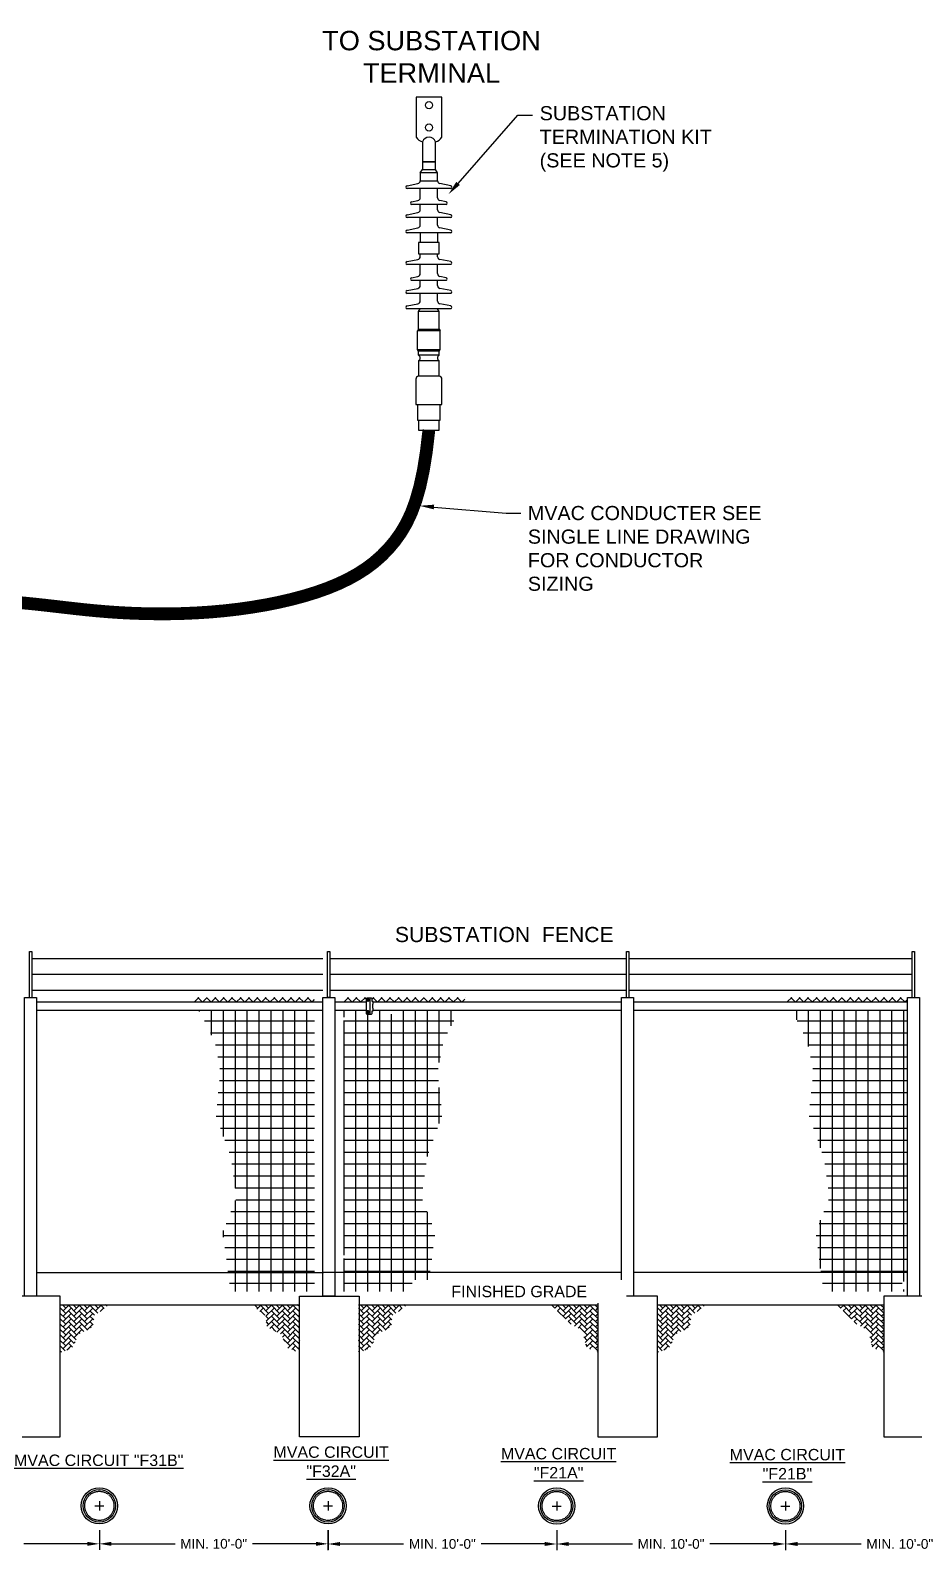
# Model space of a CAD drawing. Header units: feet. Extents: x -19 to 1011, y -11 to 595.
# Drawn here: x 408 to 699, y 91 to 595 of the extents above; entities that cross this region are included whole.
import ezdxf
from ezdxf import colors
from ezdxf.entities.mleader import LeaderData, LeaderLine
from ezdxf.math import Vec2, Vec3

# ---------------------------------------------------------------- set-up
doc = ezdxf.new("R2010")
doc.units = ezdxf.units.FT
doc.header["$MEASUREMENT"] = 0
doc.linetypes.add('CENTER2', pattern=[1.125, 0.75, -0.125, 0.125, -0.125])
doc.linetypes.add('HIDDEN', pattern=[0.375, 0.25, -0.125])
for name, color, linetype in [('8 IN SCH80 PVC CONDUIT', 4, 'Continuous'), ('C-CABL', 3, 'Continuous'), ('C-EQUP', 6, 'Continuous'), ('E-DETL', 7, 'Continuous'), ('G-ANNO-DIMS', 1, 'Continuous'), ('G-ANNO-TEXT', 1, 'Continuous'), ('HATCH', 9, 'Continuous')]:
    doc.layers.add(name, color=color, linetype=linetype)
doc.styles.add('NEI Title', font='arial.ttf', dxfattribs={"height": 0.25})
doc.styles.add('NEI-A', font='arial.ttf')
doc.styles.get("Standard").update_dxf_attribs({"font": 'arial.ttf'})
doc.linetypes.add('FENCELINE', pattern='A,1,-0.2,["X",Standard,S=0.1,R=0,X=-0.05,Y=-0.05],-0.2', length=1.4)
doc.dimstyles.new('NEI-A', dxfattribs={"dimtxt": 0.1, "dimasz": 0.125, "dimexe": 0.0625, "dimexo": 0.0625, "dimgap": 0.0625, "dimtad": 0, "dimtih": 1, "dimtoh": 1, "dimdec": 4, "dimzin": 3, "dimdsep": 46, "dimlunit": 4, "dimtxsty": 'NEI-A', "dimcen": 0, "dimadec": 0, "dimazin": 0, "dimtfac": 0.75, "dimtdec": 4, "dimtofl": 0, "dimtmove": 0, "dimatfit": 3, "dimfxl": 1, "dimfrac": 1, "dimtolj": 1, "dimtzin": 0, "dimarcsym": 0})
pattern_1 = [(0, (145.7363, -74.1012), (0, 3.93104), []), (90, (145.7363, -74.1012), (-3.93104, 2e-16), [])]
pattern_2 = [(45, (395.0262, 350.2188), (1e-16, 1.7789855), [3.773798, -1.257933]), (135, (395.9157, 351.1083), (1e-16, 1.7789855), [3.773798, -1.257933])]

# ---------------------------------------------------------------- blocks, each defined once
blk = doc.blocks.new('*U3')
at = {"layer": '8 IN SCH80 PVC CONDUIT', "color": 0, "linetype": 'Continuous', "ltscale": 6, "transparency": 16777216}
for p, q in [((-1.5, 0), (1.5, 0)), ((0, -1.5), (0, 1.5))]:
    blk.add_line(p, q, dxfattribs=at)
blk = doc.blocks.new('*U5')
at = {"layer": '8 IN SCH80 PVC CONDUIT', "color": 0, "linetype": 'Continuous', "ltscale": 6, "transparency": 16777216}
for p, q in [((-1.5, 0), (1.5, 0)), ((0, -1.5), (0, 1.5))]:
    blk.add_line(p, q, dxfattribs=at)
blk = doc.blocks.new('*D11')
at = {"layer": 'Defpoints', "color": 0, "transparency": 16777216}
for p in [(355.11, 101.98), (430.58, 101.98), (430.58, 95.43)]:
    blk.add_point(p, dxfattribs=at)
at = {"layer": 'G-ANNO-DIMS', "color": 0, "lineweight": -2, "transparency": 16777216}
for p, q in [((355.11, 99.98), (355.11, 93.43)), ((430.58, 99.98), (430.58, 93.43)), ((359.11, 95.43), (380.08, 95.43)), ((426.58, 95.43), (405.61, 95.43))]:
    blk.add_line(p, q, dxfattribs=at)
at = {"layer": 'G-ANNO-DIMS', "color": 0, "transparency": 16777216}
for points in [[(359.11, 96.1), (359.11, 94.76), (355.11, 95.43)], [(426.58, 96.1), (426.58, 94.76), (430.58, 95.43)]]:
    blk.add_solid(points, dxfattribs=at)
at = {"layer": 'G-ANNO-DIMS', "color": 0, "transparency": 16777216, "insert": (392.84, 95.43), "char_height": 3.2, "attachment_point": 5, "style": 'NEI-A'}
blk.add_mtext('\\A1;MIN. 10\'-0"', dxfattribs=at)
blk = doc.blocks.new('*D12')
at = {"layer": 'Defpoints', "color": 0, "transparency": 16777216}
for p in [(430.58, 101.98), (506.06, 101.98), (506.06, 95.43)]:
    blk.add_point(p, dxfattribs=at)
at = {"layer": 'G-ANNO-DIMS', "color": 0, "lineweight": -2, "transparency": 16777216}
for p, q in [((430.58, 99.98), (430.58, 93.43)), ((506.06, 99.98), (506.06, 93.43)), ((434.58, 95.43), (455.56, 95.43)), ((502.06, 95.43), (481.08, 95.43))]:
    blk.add_line(p, q, dxfattribs=at)
at = {"layer": 'G-ANNO-DIMS', "color": 0, "transparency": 16777216}
for points in [[(434.58, 96.1), (434.58, 94.76), (430.58, 95.43)], [(502.06, 96.1), (502.06, 94.76), (506.06, 95.43)]]:
    blk.add_solid(points, dxfattribs=at)
at = {"layer": 'G-ANNO-DIMS', "color": 0, "transparency": 16777216, "insert": (468.32, 95.43), "char_height": 3.2, "attachment_point": 5, "style": 'NEI-A'}
blk.add_mtext('\\A1;MIN. 10\'-0"', dxfattribs=at)
blk = doc.blocks.new('connection')
at = {"layer": 'C-EQUP', "color": 0}
for points in [[(0.5, 0.64, 0.227781), (1, 1.01), (1, 4.14), (-1, 4.14), (-1, 1.01, 0.227781), (-0.5, 0.64)], [(-0.5, -0.93), (0.5, -0.93), (0.5, 0.64, 0.766455), (-0.5, 0.64), (-0.5, -0.93)]]:
    blk.add_lwpolyline(points, format="xyb", dxfattribs=at)
for centre in [(0, 3.52), (0, 1.77)]:
    blk.add_circle(centre, 0.281, dxfattribs=at)
blk = doc.blocks.new('*U19')
at = {"layer": '8 IN SCH80 PVC CONDUIT', "color": 0, "linetype": 'Continuous', "ltscale": 6, "transparency": 16777216}
for p, q in [((-1.5, 0), (1.5, 0)), ((0, -1.5), (0, 1.5))]:
    blk.add_line(p, q, dxfattribs=at)
blk = doc.blocks.new('*U20')
at = {"layer": '8 IN SCH80 PVC CONDUIT', "color": 0, "linetype": 'Continuous', "ltscale": 6, "transparency": 16777216}
for p, q in [((-1.5, 0), (1.5, 0)), ((0, -1.5), (0, 1.5))]:
    blk.add_line(p, q, dxfattribs=at)
blk = doc.blocks.new('*D26')
at = {"layer": 'Defpoints', "color": 0, "transparency": 16777216}
for p in [(506.04, 101.93), (581.51, 101.93), (581.51, 95.38)]:
    blk.add_point(p, dxfattribs=at)
at = {"layer": 'G-ANNO-DIMS', "color": 0, "lineweight": -2, "transparency": 16777216}
for p, q in [((506.04, 99.93), (506.04, 93.38)), ((581.51, 99.93), (581.51, 93.38)), ((510.04, 95.38), (531.01, 95.38)), ((577.51, 95.38), (556.54, 95.38))]:
    blk.add_line(p, q, dxfattribs=at)
at = {"layer": 'G-ANNO-DIMS', "color": 0, "transparency": 16777216}
for points in [[(510.04, 96.05), (510.04, 94.72), (506.04, 95.38)], [(577.51, 96.05), (577.51, 94.72), (581.51, 95.38)]]:
    blk.add_solid(points, dxfattribs=at)
at = {"layer": 'G-ANNO-DIMS', "color": 0, "transparency": 16777216, "insert": (543.78, 95.38), "char_height": 3.2, "attachment_point": 5, "style": 'NEI-A'}
blk.add_mtext('\\A1;MIN. 10\'-0"', dxfattribs=at)
blk = doc.blocks.new('*D21')
at = {"layer": 'Defpoints', "color": 0, "transparency": 16777216}
for p in [(581.51, 101.93), (656.99, 101.93), (656.99, 95.38)]:
    blk.add_point(p, dxfattribs=at)
at = {"layer": 'G-ANNO-DIMS', "color": 0, "lineweight": -2, "transparency": 16777216}
for p, q in [((581.51, 99.93), (581.51, 93.38)), ((656.99, 99.93), (656.99, 93.38)), ((585.51, 95.38), (606.49, 95.38)), ((652.99, 95.38), (632.01, 95.38))]:
    blk.add_line(p, q, dxfattribs=at)
at = {"layer": 'G-ANNO-DIMS', "color": 0, "transparency": 16777216}
for points in [[(585.51, 96.05), (585.51, 94.72), (581.51, 95.38)], [(652.99, 96.05), (652.99, 94.72), (656.99, 95.38)]]:
    blk.add_solid(points, dxfattribs=at)
at = {"layer": 'G-ANNO-DIMS', "color": 0, "transparency": 16777216, "insert": (619.25, 95.38), "char_height": 3.2, "attachment_point": 5, "style": 'NEI-A'}
blk.add_mtext('\\A1;MIN. 10\'-0"', dxfattribs=at)
blk = doc.blocks.new('*D22')
at = {"layer": 'Defpoints', "color": 0, "transparency": 16777216}
for p in [(656.99, 101.93), (732.47, 101.93), (732.47, 95.38)]:
    blk.add_point(p, dxfattribs=at)
at = {"layer": 'G-ANNO-DIMS', "color": 0, "lineweight": -2, "transparency": 16777216}
for p, q in [((656.99, 99.93), (656.99, 93.38)), ((732.47, 99.93), (732.47, 93.38)), ((660.99, 95.38), (681.97, 95.38)), ((728.47, 95.38), (707.49, 95.38))]:
    blk.add_line(p, q, dxfattribs=at)
at = {"layer": 'G-ANNO-DIMS', "color": 0, "transparency": 16777216}
for points in [[(660.99, 96.05), (660.99, 94.72), (656.99, 95.38)], [(728.47, 96.05), (728.47, 94.72), (732.47, 95.38)]]:
    blk.add_solid(points, dxfattribs=at)
at = {"layer": 'G-ANNO-DIMS', "color": 0, "transparency": 16777216, "insert": (694.73, 95.38), "char_height": 3.2, "attachment_point": 5, "style": 'NEI-A'}
blk.add_mtext('\\A1;MIN. 10\'-0"', dxfattribs=at)

msp = doc.modelspace()

# ---------------------------------------------------------------- hatches: boundary and pattern name
at = {"layer": 'E-DETL', "linetype": 'Continuous'}
h = msp.add_hatch(dxfattribs=at)
h.set_pattern_fill('ANSI37', color=9, scale=15.724159)
h.set_pattern_definition([(45, (-194.1157, 1291.4641), (-1.3898324, 1.3898324), []), (135, (-194.1157, 1291.4641), (-1.3898324, -1.3898324), [])])
h.paths.add_polyline_path([(491.83264, 274.09679), (462.13, 274.09679), (461.33977, 275.66043), (501.63058, 275.66043), (501.63058, 274.09679), (494.14367, 274.09679)])
h = msp.add_hatch(dxfattribs=at)
h.set_pattern_fill('ANSI37', color=9, scale=15.724159)
h.set_pattern_definition([(45, (191.5949, 1291.4669), (-1.3898324, 1.3898324), []), (135, (191.5949, 1291.4669), (-1.3898324, -1.3898324), [])])
edge = h.paths.add_edge_path()
edge.add_arc((518.88205, 275.17188), 0.24876, 90, 180, ccw=False)
edge.add_line((518.88205, 275.42064), (520.36483, 275.42064))
edge.add_arc((520.36483, 275.17188), 0.24876, 0, 90, ccw=False)
edge.add_line((520.61359, 275.17188), (520.61359, 274.31176))
edge.add_line((520.61359, 274.31176), (520.94432, 274.31176))
edge.add_line((520.94432, 274.31176), (520.94432, 274.09955))
edge.add_line((520.94432, 274.09955), (550.64695, 274.09955))
edge.add_line((550.64695, 274.09955), (551.43719, 275.6632))
edge.add_line((551.43719, 275.6632), (511.14638, 275.6632))
edge.add_line((511.14638, 275.6632), (511.14638, 274.09955))
edge.add_line((511.14638, 274.09955), (518.63329, 274.09955))
edge.add_line((518.63329, 274.09955), (518.63329, 275.17188))
h = msp.add_hatch(dxfattribs=at)
h.set_pattern_fill('ANSI37', color=9, scale=15.724159)
h.set_pattern_definition([(45, (1.5349, 1291.4669), (-1.3898324, 1.3898324), []), (135, (1.5349, 1291.4669), (-1.3898324, -1.3898324), [])])
h.paths.add_polyline_path([(657.78061, 274.09955), (656.99038, 275.6632), (697.28119, 275.6632), (697.28119, 274.09955)])
h = msp.add_hatch(dxfattribs=at)
h.set_pattern_fill('NET', color=9, scale=31.448317)
h.set_pattern_definition([(0, (-239.9743, -74.104), (0, 3.93104), []), (90, (-239.9743, -74.104), (-3.93104, 2e-16), [])])
edge = h.paths.add_edge_path()
edge.add_line((501.63058, 228.28267), (501.3161, 228.28267))
edge.add_line((501.3161, 228.28267), (501.3161, 229.42826))
edge.add_line((501.3161, 229.42826), (501.63058, 229.42826))
edge.add_line((501.63058, 229.42826), (501.63058, 267.94278))
edge.add_line((501.63058, 267.94278), (501.3161, 267.94278))
edge.add_line((501.3161, 267.94278), (501.3161, 269.08838))
edge.add_line((501.3161, 269.08838), (501.63058, 269.08838))
edge.add_line((501.63058, 269.08838), (501.63058, 271.4761))
edge.add_line((501.63058, 271.4761), (494.14367, 271.4761))
edge.add_line((494.14367, 271.4761), (494.14367, 270.38999))
edge.add_arc((493.89491, 270.38999), 0.24876, -90, 0, ccw=False)
edge.add_line((493.89491, 270.14123), (492.41213, 270.14123))
edge.add_arc((492.41213, 270.38999), 0.24876, 180, 270, ccw=False)
edge.add_line((492.16337, 270.38999), (492.16337, 271.25011))
edge.add_line((492.16337, 271.25011), (491.83264, 271.25011))
edge.add_line((491.83264, 271.25011), (491.83264, 271.4761))
edge.add_line((491.83264, 271.4761), (463.45446, 271.4761))
edge.add_line((463.45446, 271.4761), (468.65237, 261.19102))
edge.add_line((468.65237, 261.19102), (470.56103, 251.27306))
edge.add_line((470.56103, 251.27306), (469.0341, 236.77757))
edge.add_line((469.0341, 236.77757), (473.99662, 223.045))
edge.add_line((473.99662, 223.045), (475.90528, 209.6939))
edge.add_line((475.90528, 209.6939), (471.3245, 198.25009))
edge.add_line((471.3245, 198.25009), (473.91045, 178.70356))
edge.add_line((473.91045, 178.70356), (501.63058, 178.70356))
edge.add_line((501.63058, 178.70356), (501.63058, 189.49239))
edge.add_line((501.63058, 189.49239), (501.3161, 189.49239))
edge.add_line((501.3161, 189.49239), (501.3161, 190.63799))
edge.add_line((501.3161, 190.63799), (501.63058, 190.63799))
edge.add_line((501.63058, 190.63799), (501.63058, 228.28267))
h = msp.add_hatch(dxfattribs=at)
h.set_pattern_fill('NET', color=9, scale=31.448317)
h.set_pattern_definition(pattern_1)
edge = h.paths.add_edge_path()
edge.add_line((511.14638, 190.64075), (511.46086, 190.64075))
edge.add_line((511.46086, 190.64075), (511.46086, 189.49516))
edge.add_line((511.46086, 189.49516), (511.14638, 189.49516))
edge.add_line((511.14638, 189.49516), (511.14638, 178.70633))
edge.add_line((511.14638, 178.70633), (538.8665, 178.70633))
edge.add_line((538.8665, 178.70633), (541.45246, 198.25286))
edge.add_line((541.45246, 198.25286), (536.87168, 209.69666))
edge.add_line((536.87168, 209.69666), (538.78034, 223.04777))
edge.add_line((538.78034, 223.04777), (543.74286, 236.78033))
edge.add_line((543.74286, 236.78033), (542.21593, 251.27582))
edge.add_line((542.21593, 251.27582), (544.12459, 261.19378))
edge.add_line((544.12459, 261.19378), (549.3225, 271.47886))
edge.add_line((549.3225, 271.47886), (527.51115, 271.47886))
edge.add_line((527.51115, 271.47886), (527.51115, 271.25287))
edge.add_line((527.51115, 271.25287), (527.18041, 271.25287))
edge.add_line((527.18041, 271.25287), (527.18041, 270.39275))
edge.add_arc((526.93165, 270.39275), 0.24876, -90, 0, ccw=False)
edge.add_line((526.93165, 270.14399), (525.44887, 270.14399))
edge.add_arc((525.44887, 270.39275), 0.24876, 180, 270, ccw=False)
edge.add_line((525.20011, 270.39275), (525.20011, 271.47886))
edge.add_line((525.20011, 271.47886), (511.14638, 271.47886))
edge.add_line((511.14638, 271.47886), (511.14638, 269.09114))
edge.add_line((511.14638, 269.09114), (511.46086, 269.09114))
edge.add_line((511.46086, 269.09114), (511.46086, 267.94554))
edge.add_line((511.46086, 267.94554), (511.14638, 267.94554))
edge.add_line((511.14638, 267.94554), (511.14638, 190.64075))
h = msp.add_hatch(dxfattribs=at)
h.set_pattern_fill('NET', color=9, scale=31.448317)
h.set_pattern_definition(pattern_1)
edge = h.paths.add_edge_path()
edge.add_line((697.27826, 179.33175), (695.87224, 179.33175))
edge.add_arc((695.87224, 179.66343), 0.33168, 180, 270, ccw=False)
edge.add_line((695.54056, 179.66343), (695.54056, 181.64047))
edge.add_arc((695.87224, 181.64047), 0.33168, 90, 180, ccw=False)
edge.add_line((695.87224, 181.97215), (697.01907, 181.97215))
edge.add_line((697.01907, 181.97215), (697.01907, 182.41313))
edge.add_line((697.01907, 182.41313), (697.27826, 182.41313))
edge.add_line((697.27826, 182.41313), (697.27826, 189.49516))
edge.add_line((697.27826, 189.49516), (696.96377, 189.49516))
edge.add_line((696.96377, 189.49516), (696.96377, 190.64075))
edge.add_line((696.96377, 190.64075), (697.27826, 190.64075))
edge.add_line((697.27826, 190.64075), (697.27826, 267.94554))
edge.add_line((697.27826, 267.94554), (696.96377, 267.94554))
edge.add_line((696.96377, 267.94554), (696.96377, 269.09114))
edge.add_line((696.96377, 269.09114), (697.27826, 269.09114))
edge.add_line((697.27826, 269.09114), (697.27826, 271.47886))
edge.add_line((697.27826, 271.47886), (683.22452, 271.47886))
edge.add_line((683.22452, 271.47886), (683.22452, 270.39275))
edge.add_arc((682.97576, 270.39275), 0.24876, -90, 0, ccw=False)
edge.add_line((682.97576, 270.14399), (681.49298, 270.14399))
edge.add_arc((681.49298, 270.39275), 0.24876, 180, 270, ccw=False)
edge.add_line((681.24422, 270.39275), (681.24422, 271.25287))
edge.add_line((681.24422, 271.25287), (680.91349, 271.25287))
edge.add_line((680.91349, 271.25287), (680.91349, 271.47886))
edge.add_line((680.91349, 271.47886), (659.10214, 271.47886))
edge.add_line((659.10214, 271.47886), (664.30004, 261.19378))
edge.add_line((664.30004, 261.19378), (666.20871, 251.27582))
edge.add_line((666.20871, 251.27582), (664.68177, 236.78033))
edge.add_line((664.68177, 236.78033), (669.6443, 223.04777))
edge.add_line((669.6443, 223.04777), (671.55296, 209.69666))
edge.add_line((671.55296, 209.69666), (666.97217, 198.25286))
edge.add_line((666.97217, 198.25286), (669.55813, 178.70633))
edge.add_line((669.55813, 178.70633), (697.27826, 178.70633))
edge.add_line((697.27826, 178.70633), (697.27826, 179.33175))
h = msp.add_hatch(dxfattribs=at)
h.set_pattern_fill('AR-HBONE', color=9, scale=0.314483)
h.set_pattern_definition([(45, (198.0055, 350.216), (1e-16, 1.7789855), [3.773798, -1.257933]), (135, (198.895, 351.1055), (1e-16, 1.7789855), [3.773798, -1.257933])])
h.paths.add_polyline_path([(433.91348, 174.30989), (417.70573, 174.30989), (417.70573, 158.50507), (421.49356, 159.92843), (423.90353, 164.66065), (428.52351, 166.96899), (428.83151, 170.66233)])
h = msp.add_hatch(dxfattribs=at)
h.set_pattern_fill('AR-HBONE', color=9, scale=0.314483)
h.set_pattern_definition([(45, (-55.2466, 350.216), (1e-16, 1.7789855), [3.773798, -1.257933]), (135, (-54.3571, 351.1055), (1e-16, 1.7789855), [3.773798, -1.257933])])
h.paths.add_polyline_path([(480.44636, 174.30989), (496.65411, 174.30989), (496.65411, 158.50507), (492.86628, 159.92843), (490.45631, 164.66065), (485.83634, 166.96899), (485.52833, 170.66233)])
h = msp.add_hatch(dxfattribs=at)
h.set_pattern_fill('AR-HBONE', color=9, scale=0.314483)
h.set_pattern_definition([(45, (296.4226, 350.2188), (1e-16, 1.7789855), [3.773798, -1.257933]), (135, (297.3121, 351.1083), (1e-16, 1.7789855), [3.773798, -1.257933])])
h.paths.add_polyline_path([(532.3306, 174.31266), (516.12285, 174.31266), (516.12285, 158.50784), (519.91068, 159.9312), (522.32065, 164.66341), (526.94062, 166.97175), (527.24862, 170.6651)])
h = msp.add_hatch(dxfattribs=at)
h.set_pattern_fill('AR-HBONE', color=9, scale=0.314483)
h.set_pattern_definition(pattern_2)
h.paths.add_polyline_path([(595.07123, 174.31266), (579.66339, 174.31266), (586.11313, 167.97596), (589.87559, 165.85783), (591.34265, 160.31146), (595.07123, 158.56953)])
h = msp.add_hatch(dxfattribs=at)
h.set_pattern_fill('AR-HBONE', color=9, scale=0.314483)
h.set_pattern_definition(pattern_2)
h.paths.add_polyline_path([(630.93417, 174.31266), (614.72643, 174.31266), (614.72643, 158.50784), (618.51425, 159.9312), (620.92422, 164.66341), (625.5442, 166.97175), (625.8522, 170.6651)])
h = msp.add_hatch(dxfattribs=at)
h.set_pattern_fill('AR-HBONE', color=9, scale=0.314483)
h.set_pattern_definition([(45, (489.3711, 350.2188), (1e-16, 1.7789855), [3.773798, -1.257933]), (135, (490.2606, 351.1083), (1e-16, 1.7789855), [3.773798, -1.257933])])
h.paths.add_polyline_path([(689.41618, 174.31266), (674.00834, 174.31266), (680.45808, 167.97596), (684.22054, 165.85783), (685.68761, 160.31146), (689.41618, 158.56953)])

# ---------------------------------------------------------------- linework, layer by layer
at = {"layer": '8 IN SCH80 PVC CONDUIT', "linetype": 'Continuous', "ltscale": 2}
for centre, radius in [((430.58251, 107.95395), 5.97518), ((430.58251, 107.95395), 5.34621), ((506.05847, 107.95395), 5.97518), ((506.05847, 107.95395), 5.34621), ((581.51391, 107.90613), 5.97518), ((581.51391, 107.90613), 5.34621), ((656.98987, 107.90613), 5.97518), ((656.98987, 107.90613), 5.34621)]:
    msp.add_circle(centre, radius, dxfattribs=at)
at = {"layer": '8 IN SCH80 PVC CONDUIT', "linetype": 'HIDDEN', "ltscale": 0.5}
for centre in [(430.58251, 107.95395), (506.05847, 107.95395), (581.51391, 107.90613), (656.98987, 107.90613)]:
    msp.add_circle(centre, 4.81285, dxfattribs=at)
at = {"layer": 'C-CABL', "color": 8, "const_width": 4.2056}
msp.add_lwpolyline([(539.32924, 462.77788), (538.49464, 455.64061), (537.49837, 449.44797), (536.3406, 444.09385), (535.02147, 439.47211), (533.54116, 435.47664), (531.89982, 432.00129), (530.09762, 428.93995), (528.13473, 426.18649), (526.00975, 423.6506), (523.71511, 421.30521), (521.24169, 419.13908), (518.58037, 417.14098), (515.72203, 415.29966), (512.65755, 413.60388), (509.3778, 412.0424), (505.87367, 410.60397), (502.14241, 409.27933), (498.20684, 408.06711), (494.09613, 406.96792), (489.83948, 405.98236), (485.46608, 405.11105), (481.00511, 404.35459), (476.48576, 403.71359), (471.93723, 403.18866), (467.38713, 402.7791), (462.85684, 402.47906), (458.36617, 402.28137), (453.93492, 402.17887), (449.5829, 402.16441), (445.32993, 402.23081), (441.1958, 402.37091), (437.20034, 402.57757), (433.3571, 402.84284), (429.65473, 403.15569), (426.07563, 403.50433), (422.60218, 403.87695), (419.21679, 404.26177), (415.90186, 404.64697), (412.63978, 405.02076), (409.41295, 405.37134), (406.20617, 405.68838), (403.01383, 405.96749)], dxfattribs=at)
at = {"layer": 'C-EQUP', "color": 8}
for p, q in [((536.46713, 547.61233), (537.20596, 548.72959)), ((542.19134, 547.61233), (541.5463, 548.72959)), ((532.11181, 543.34562), (535.72798, 544.07893)), ((546.54667, 542.41984), (532.11181, 542.41984)), ((536.46713, 539.38999), (536.46713, 542.41984)), ((542.19134, 539.38999), (542.19134, 542.41984)), ((546.54667, 543.34562), (542.93049, 544.07893)), ((532.11181, 533.80589), (535.72798, 534.5392)), ((533.6222, 538.05889), (535.72798, 538.48591)), ((545.03627, 537.13311), (533.6222, 537.13311)), ((536.46713, 535.42594), (536.46713, 537.13311)), ((542.19134, 535.42594), (542.19134, 537.13311)), ((545.03627, 538.05889), (542.93049, 538.48591)), ((546.54667, 533.80589), (542.93049, 534.5392)), ((546.54667, 532.88011), (532.11181, 532.88011)), ((532.11181, 528.71998), (535.72798, 529.45328)), ((536.46713, 530.34003), (536.46713, 532.88011)), ((542.19134, 530.34003), (542.19134, 532.88011)), ((546.54667, 528.71998), (542.93049, 529.45328)), ((546.54667, 527.7942), (532.11181, 527.7942)), ((536.46713, 527.7942), (536.46713, 524.60759)), ((542.19134, 527.7942), (542.19134, 524.60759)), ((532.11181, 518.33049), (535.72798, 519.06379)), ((536.46713, 519.96787), (536.46713, 520.89228)), ((542.19134, 519.96787), (542.19134, 520.89228)), ((546.54667, 518.33049), (542.93049, 519.06379)), ((546.54667, 517.40471), (532.11181, 517.40471)), ((536.46713, 514.37486), (536.46713, 517.40471)), ((542.19134, 514.37486), (542.19134, 517.40471)), ((532.11181, 508.79076), (535.72798, 509.52407)), ((533.6222, 513.04376), (535.72798, 513.47078)), ((545.03627, 512.11798), (533.6222, 512.11798)), ((536.46713, 510.41081), (536.46713, 512.11798)), ((542.19134, 510.41081), (542.19134, 512.11798)), ((545.03627, 513.04376), (542.93049, 513.47078)), ((546.54667, 508.79076), (542.93049, 509.52407)), ((546.54667, 507.86498), (532.11181, 507.86498)), ((532.11181, 503.70485), (535.72798, 504.43815)), ((536.46713, 505.3249), (536.46713, 507.86498)), ((542.19134, 505.3249), (542.19134, 507.86498)), ((546.54667, 503.70485), (542.93049, 504.43815)), ((546.54667, 502.77907), (532.11181, 502.77907)), ((535.94693, 501.87806), (536.46713, 502.77907)), ((535.94693, 496.07185), (535.94693, 501.87806)), ((542.71154, 501.87806), (535.94693, 501.87806)), ((542.71154, 501.87806), (542.19134, 502.77907)), ((542.71154, 496.07185), (542.71154, 501.87806)), ((535.94693, 496.07185), (535.6179, 495.50196)), ((535.6179, 489.38242), (535.6179, 495.50196)), ((543.04057, 495.50196), (535.6179, 495.50196)), ((535.94693, 496.07185), (542.71154, 496.07185)), ((542.71154, 496.07185), (543.04057, 495.50196)), ((543.04057, 489.38242), (543.04057, 495.50196)), ((535.94693, 488.81253), (535.6179, 489.38242)), ((535.6179, 489.38242), (543.04057, 489.38242)), ((542.71154, 488.81253), (543.04057, 489.38242)), ((535.94693, 487.42893), (535.94693, 488.81253)), ((542.71154, 488.81253), (535.94693, 488.81253)), ((542.71154, 487.42893), (535.94693, 487.42893)), ((542.71154, 487.42893), (542.71154, 488.81253))]:
    msp.add_line(p, q, dxfattribs=at)
for points in [[(541.5463, 548.72959), (541.5463, 551.23548), (537.20596, 551.23548), (537.20596, 548.72959)], [(542.19134, 544.98301), (542.19134, 547.61233), (536.46713, 547.61233), (536.46713, 544.98301)], [(542.70887, 520.89228), (542.70887, 524.60759), (535.9496, 524.60759), (535.9496, 520.89228)]]:
    msp.add_lwpolyline(points, close=True, dxfattribs=at)
for points in [[(542.71154, 480.51192), (542.71154, 485.63512), (535.94693, 485.63512), (535.94693, 480.51192)], [(535.02445, 479.58944), (535.02445, 471.17343), (543.63402, 471.17343), (543.63402, 479.58944)], [(542.71154, 480.51192), (535.94693, 480.51192)], [(535.57523, 471.17343), (535.57523, 466.05023), (543.08324, 466.05023), (543.08324, 471.17343)], [(535.95554, 466.05023), (535.95554, 462.77788), (542.70293, 462.77788), (542.70293, 466.05023)]]:
    msp.add_lwpolyline(points, dxfattribs=at)
for centre, radius, start, end in [((535.54465, 544.98301), 0.92248, 281.4632599, 0), ((543.11382, 544.98301), 0.92248, 180, 258.5367401), ((532.21736, 542.88273), 0.47477, 102.8453685, 257.1546315), ((535.54465, 539.38999), 0.92248, 281.4632599, 0), ((543.11382, 539.38999), 0.92248, 180, 258.5367401), ((546.44111, 542.88273), 0.47477, 282.8453685, 77.1546315), ((533.72775, 537.596), 0.47477, 102.8453685, 257.1546315), ((535.54465, 535.44328), 0.92248, 281.4632599, 0), ((543.11382, 535.44328), 0.92248, 180, 258.5367401), ((544.93072, 537.596), 0.47477, 282.8453685, 77.1546315), ((532.21736, 533.343), 0.47477, 102.8453685, 257.1546315), ((535.54465, 530.35736), 0.92248, 281.4632599, 0), ((543.11382, 530.35736), 0.92248, 180, 258.5367401), ((546.44111, 533.343), 0.47477, 282.8453685, 77.1546315), ((532.21736, 528.25709), 0.47477, 102.8453685, 257.1546315), ((546.44111, 528.25709), 0.47477, 282.8453685, 77.1546315), ((535.54465, 519.96787), 0.92248, 281.4632599, 0), ((543.11382, 519.96787), 0.92248, 180, 258.5367401), ((532.21736, 517.8676), 0.47477, 102.8453685, 257.1546315), ((535.54465, 514.37486), 0.92248, 281.4632599, 0), ((543.11382, 514.37486), 0.92248, 180, 258.5367401), ((546.44111, 517.8676), 0.47477, 282.8453685, 77.1546315), ((533.72775, 512.58087), 0.47477, 102.8453685, 257.1546315), ((535.54465, 510.42815), 0.92248, 281.4632599, 0), ((543.11382, 510.42815), 0.92248, 180, 258.5367401), ((544.93072, 512.58087), 0.47477, 282.8453685, 77.1546315), ((532.21736, 508.32787), 0.47477, 102.8453685, 257.1546315), ((535.54465, 505.34223), 0.92248, 281.4632599, 0), ((543.11382, 505.34223), 0.92248, 180, 258.5367401), ((546.44111, 508.32787), 0.47477, 282.8453685, 77.1546315), ((532.21736, 503.24196), 0.47477, 102.8453685, 257.1546315), ((546.44111, 503.24196), 0.47477, 282.8453685, 77.1546315), ((535.45651, 486.53203), 1.02223, 298.6695191, 61.3304809), ((543.20196, 486.53203), 1.02223, 118.6695191, 241.3304809), ((535.94693, 479.58944), 0.92248, 90, 180), ((542.71154, 479.58944), 0.92248, 0, 90)]:
    msp.add_arc(centre, radius, start, end, dxfattribs=at)
at = {"layer": 'E-DETL', "color": 7, "linetype": 'Continuous'}
msp.add_line((503.96673, 274.09679), (409.84365, 274.09679), dxfattribs=at)
for points in [[(407.49702, 275.66043), (407.49702, 290.80543), (408.25924, 290.80543), (408.25924, 275.66043)], [(698.86267, 275.6632), (698.86267, 290.8082), (699.62489, 290.8082), (699.62489, 275.6632)], [(405.91261, 177.13115), (405.91261, 275.66043), (409.84365, 275.66043), (409.84365, 177.13115)], [(518.63329, 274.09955), (508.26195, 274.09955)], [(602.93331, 274.09955), (520.94432, 274.09955)], [(602.93331, 177.13391), (602.93331, 275.6632), (606.86435, 275.6632), (606.86435, 177.13391)], [(697.27826, 274.09955), (606.86435, 274.09955)], [(697.27826, 177.13391), (697.27826, 275.6632), (701.2093, 275.6632), (701.2093, 177.13391)], [(409.84365, 271.4761), (504.34859, 271.4761)], [(508.2598, 271.47886), (518.63329, 271.47886)], [(520.94432, 271.47886), (602.93331, 271.47886)], [(606.86435, 271.47886), (697.27826, 271.47886)], [(409.84365, 184.93643), (504.51619, 184.93643)], [(602.93331, 184.93919), (504.60971, 184.93919)], [(697.27826, 184.93919), (606.86435, 184.93919)]]:
    msp.add_lwpolyline(points, dxfattribs=at)
at = {"layer": 'E-DETL', "color": 7, "linetype": 'FENCELINE', "ltscale": 0.75}
for points in [[(408.25924, 288.5106), (504.34859, 288.5106)], [(506.68198, 288.51337), (604.51772, 288.51337)], [(605.27994, 288.51337), (698.86267, 288.51337)], [(408.25924, 283.26922), (504.34859, 283.26922)], [(506.67077, 283.27198), (604.51772, 283.27198)], [(605.27994, 283.27198), (698.86267, 283.27198)], [(408.25924, 278.02783), (504.34859, 278.02783)], [(506.67077, 278.03059), (604.51772, 278.03059)], [(605.27994, 278.03059), (698.86267, 278.03059)]]:
    msp.add_lwpolyline(points, dxfattribs=at)
at = {"layer": 'E-DETL', "color": 7, "linetype": 'Continuous'}
for points in [[(504.38993, 275.60139), (508.32097, 275.60139), (508.32097, 177.07211), (504.38993, 177.07211)], [(398.05053, 130.7074), (417.70573, 130.7074), (417.70573, 177.13115), (398.05053, 177.13115)], [(516.30931, 130.7074), (496.65411, 130.7074), (496.65411, 177.13115), (516.30931, 177.13115)], [(689.41618, 130.71017), (709.07138, 130.71017), (709.07138, 177.13391), (689.41618, 177.13391)]]:
    msp.add_lwpolyline(points, close=True, dxfattribs=at)
at = {"layer": 'E-DETL', "color": 6, "linetype": 'Continuous'}
msp.add_lwpolyline([(520.94432, 272.08607), (520.85603, 272.08607), (520.85603, 273.47856), (520.94432, 273.47856), (520.94432, 274.31176), (520.61359, 274.31176), (520.61359, 275.17188, 0.414213562), (520.36483, 275.42064), (518.88205, 275.42064, 0.414213562), (518.63329, 275.17188), (518.63329, 270.39275, 0.414213562), (518.88205, 270.14399), (520.36483, 270.14399, 0.414213562), (520.61359, 270.39275), (520.61359, 271.25287), (520.94432, 271.25287)], format="xyb", close=True, dxfattribs=at)
for points in [[(519.27468, 275.21425), (519.67941, 274.98058), (519.67941, 274.51324), (519.27468, 274.27957), (518.86995, 274.51324), (518.86995, 274.98058)], [(519.27468, 271.29524), (519.67941, 271.06157), (519.67941, 270.59423), (519.27468, 270.36056), (518.86995, 270.59423), (518.86995, 271.06157)]]:
    msp.add_lwpolyline(points, close=True, dxfattribs=at)
msp.add_lwpolyline([(519.99379, 270.14367), (519.99379, 275.41837)], dxfattribs=at)
at = {"layer": 'E-DETL', "color": 4, "linetype": 'Continuous'}
for points in [[(417.70573, 174.30989), (496.65411, 174.30989)], [(516.12285, 174.31266), (595.07123, 174.31266)], [(614.72643, 174.31266), (689.41618, 174.31266)]]:
    msp.add_lwpolyline(points, dxfattribs=at)
at = {"layer": 'E-DETL', "color": 6, "linetype": 'Continuous'}
for centre in [(519.28245, 274.74182), (519.28245, 270.82281)]:
    msp.add_circle(centre, 0.21566, dxfattribs=at)
at = {"layer": 'HATCH'}
for p, q in [((496.59668, 162.55253), (496.70612, 162.70884)), ((516.18028, 162.5553), (516.07084, 162.7116))]:
    msp.add_line(p, q, dxfattribs=at)

# ---------------------------------------------------------------- block references
at = {"layer": '8 IN SCH80 PVC CONDUIT', "linetype": 'CENTER2', "ltscale": 6, "extrusion": (0, 0, -1), "rotation": 180}
for name, p in [('*U5', (-430.58251, 107.95395)), ('*U3', (-506.05847, 107.95395)), ('*U20', (-581.51391, 107.90613)), ('*U19', (-656.98987, 107.90613))]:
    msp.add_blockref(name, p, dxfattribs=at)
at = {"layer": 'C-EQUP', "color": 8, "xscale": 4.205598211287985, "yscale": 4.205598211287985, "zscale": 4.205598211287985}
msp.add_blockref('connection', (539.37613, 555.13374), dxfattribs=at)

# ---------------------------------------------------------------- texts
at = {"layer": 'G-ANNO-TEXT', "insert": (540.18987, 585.90394), "char_height": 6.4099262, "attachment_point": 5, "style": 'NEI-A'}
msp.add_mtext_dynamic_manual_height_columns('TO SUBSTATION TERMINAL', width=72.4180126, gutter_width=8.01241, heights=[0], dxfattribs=at)
at = {"layer": 'G-ANNO-TEXT', "insert": (564.21689, 296.36274), "char_height": 5, "attachment_point": 5, "style": 'NEI Title', "bg_fill": 3, "box_fill_scale": 1.5, "bg_fill_color": 256, "bg_fill_transparency": 0}
msp.add_mtext_dynamic_manual_height_columns('SUBSTATION  FENCE', width=112.9954548, gutter_width=0.68793, heights=[0], dxfattribs=at)
at = {"layer": 'G-ANNO-TEXT', "linetype": 'Continuous', "insert": (430.37423, 122.96047), "char_height": 3.773798, "attachment_point": 5, "style": 'NEI-A', "bg_fill": 3, "box_fill_scale": 1.5, "bg_fill_color": 256, "bg_fill_transparency": 0}
msp.add_mtext_dynamic_manual_height_columns('{\\LMVAC CIRCUIT "F31B"}', width=53.403036, gutter_width=0.68793, heights=[11.61491], dxfattribs=at)

# ---------------------------------------------------------------- dimensions: what is measured, and where the dimension line sits
at = {"layer": 'G-ANNO-DIMS'}
for base, p1, p2, picture, middle in [((430.58251, 95.43055), (355.10655, 101.97876), (430.58251, 101.97876), '*D11', (392.84453, 95.43055)), ((506.05847, 95.43055), (430.58251, 101.97876), (506.05847, 101.97876), '*D12', (468.32049, 95.43055)), ((581.51391, 95.38274), (506.03795, 101.93095), (581.51391, 101.93095), '*D26', (543.77593, 95.38274)), ((656.98987, 95.38274), (581.51391, 101.93095), (656.98987, 101.93095), '*D21', (619.25189, 95.38274)), ((732.46583, 95.38274), (656.98987, 101.93095), (732.46583, 101.93095), '*D22', (694.72785, 95.38274))]:
    dim = msp.add_linear_dim(base=base, p1=p1, p2=p2, text='MIN. 10\'-0"', dimstyle='NEI-A', override={"dimscale": 32}, dxfattribs=at)
    dim.commit()
    dim.dimension.update_dxf_attribs({"geometry": picture, "text_midpoint": middle})

# ---------------------------------------------------------------- next in the draw order: linework, layer by layer
at = {"layer": 'E-DETL', "color": 7, "linetype": 'Continuous'}
msp.add_lwpolyline([(505.91414, 290.8082), (506.67636, 290.8082), (506.67636, 275.6632), (505.91414, 275.6632)], close=True, dxfattribs=at)
msp.add_lwpolyline([(604.51772, 275.6632), (604.51772, 290.8082), (605.27994, 290.8082), (605.27994, 275.6632)], dxfattribs=at)

# ---------------------------------------------------------------- next in the draw order: texts
at = {"layer": 'G-ANNO-TEXT', "linetype": 'Continuous', "char_height": 3.773798, "attachment_point": 5, "style": 'NEI-A', "bg_fill": 3, "box_fill_scale": 1.5, "bg_fill_color": 256, "bg_fill_transparency": 0}
for s, width, insert in [('{\\LMVAC CIRCUIT "F32A"}', 46.8807141, (507.09015, 122.51323)), ('{\\LMVAC CIRCUIT "F21A"}', 46.5898279, (582.14544, 122.02761)), ('{\\LMVAC CIRCUIT "F21B"}', 46.5898279, (657.64945, 121.70257))]:
    msp.add_mtext_dynamic_manual_height_columns(s, width=width, gutter_width=0.68793, heights=[0], dxfattribs=dict(at, insert=insert))

# ---------------------------------------------------------------- next in the draw order: leaders
at = {"layer": 'G-ANNO-TEXT'}
ml = msp.add_multileader_mtext('Standard', dxfattribs=at)
ml.set_content('SUBSTATION TERMINATION KIT\\P(SEE NOTE 5) ', color=256, style='NEI-A')
ml.set_leader_properties()
ml.build(insert=Vec2(0, 0))
ml.multileader.update_dxf_attribs({"dogleg_length": 0.14899, "arrow_head_size": 4.77494})
ctx = ml.context
ctx.base_point, ctx.char_height, ctx.arrow_head_size, ctx.landing_gap_size, ctx.plane_origin = Vec3(573.50976, 566.60144), 4.6638395, 4.77494, 2.38747, Vec3(253.70152, 525.28097)
notes = []
notes.append((ctx, [(0, (1, 1, 0), (568.73482, 566.60144), (1, 0), 4.77494, [(0, [(545.80508, 540.55087)], 0, [])])]))
ctx.mtext.insert, ctx.mtext.width, ctx.mtext.flow_direction = Vec3(575.89723, 569.61893), 57.1405441, 5
ctx.mtext.has_bg_fill, ctx.mtext.bg_color, ctx.mtext.bg_scale_factor, ctx.mtext.bg_transparency, ctx.mtext.use_window_bg_color = 1, -1073741824, 1.5, 0, 1
ml = msp.add_multileader_mtext('Standard', dxfattribs=at)
ml.set_content('\\A1;MVAC CONDUCTER SEE SINGLE LINE DRAWING FOR CONDUCTOR SIZING ', color=256, style='NEI-A')
ml.set_leader_properties()
ml.build(insert=Vec2(0, 0))
ml.multileader.update_dxf_attribs({"dogleg_length": 0.36, "arrow_head_size": 4.77494})
ctx = ml.context
ctx.base_point, ctx.char_height, ctx.arrow_head_size, ctx.landing_gap_size, ctx.plane_origin = Vec3(569.60661, 435.36991), 4.6638395, 4.77494, 2.38747, Vec3(-71.48988, -348.59133)
notes.append((ctx, [(1, (1, 1, 0), (564.83167, 435.36991), (1, 0), 4.77494, [(1, [(536.25695, 437.79993)], 0, [])])]))
ctx.mtext.insert, ctx.mtext.width, ctx.mtext.flow_direction = Vec3(571.99407, 437.74159), 81.091527, 5
ctx.mtext.has_bg_fill, ctx.mtext.bg_color, ctx.mtext.bg_scale_factor, ctx.mtext.bg_transparency, ctx.mtext.use_window_bg_color = 1, -1073741824, 1.5, 0, 1
for ctx, leaders in notes:
    for number, flags, end, landing, length, lines in leaders:
        leader = LeaderData()
        leader.index, (leader.has_last_leader_line, leader.has_dogleg_vector, leader.attachment_direction) = number, flags
        leader.last_leader_point, leader.dogleg_vector, leader.dogleg_length = Vec3(end), Vec3(landing), length
        for number, points, colour, breaks in lines:
            line = LeaderLine()
            line.index, line.vertices, line.color, line.breaks = number, Vec3.list(points), colors.encode_raw_color(colour), breaks
            leader.lines.append(line)
        ctx.leaders.append(leader)

# ---------------------------------------------------------------- next in the draw order: linework, layer by layer
at = {"layer": 'E-DETL', "color": 7, "linetype": 'Continuous'}
msp.add_lwpolyline([(595.07123, 130.71017), (614.72643, 130.71017), (614.72643, 177.13391), (595.07123, 177.13391)], close=True, dxfattribs=at)

# ---------------------------------------------------------------- next in the draw order: texts
at = {"layer": 'G-ANNO-TEXT', "linetype": 'Continuous', "insert": (569.15308, 178.63014), "char_height": 3.773798, "attachment_point": 5, "style": 'NEI-A', "bg_fill": 2}
msp.add_mtext_dynamic_manual_height_columns('FINISHED GRADE', width=66.8964668, gutter_width=34.3966, heights=[0], dxfattribs=at)

doc.saveas('drawing.dxf')
